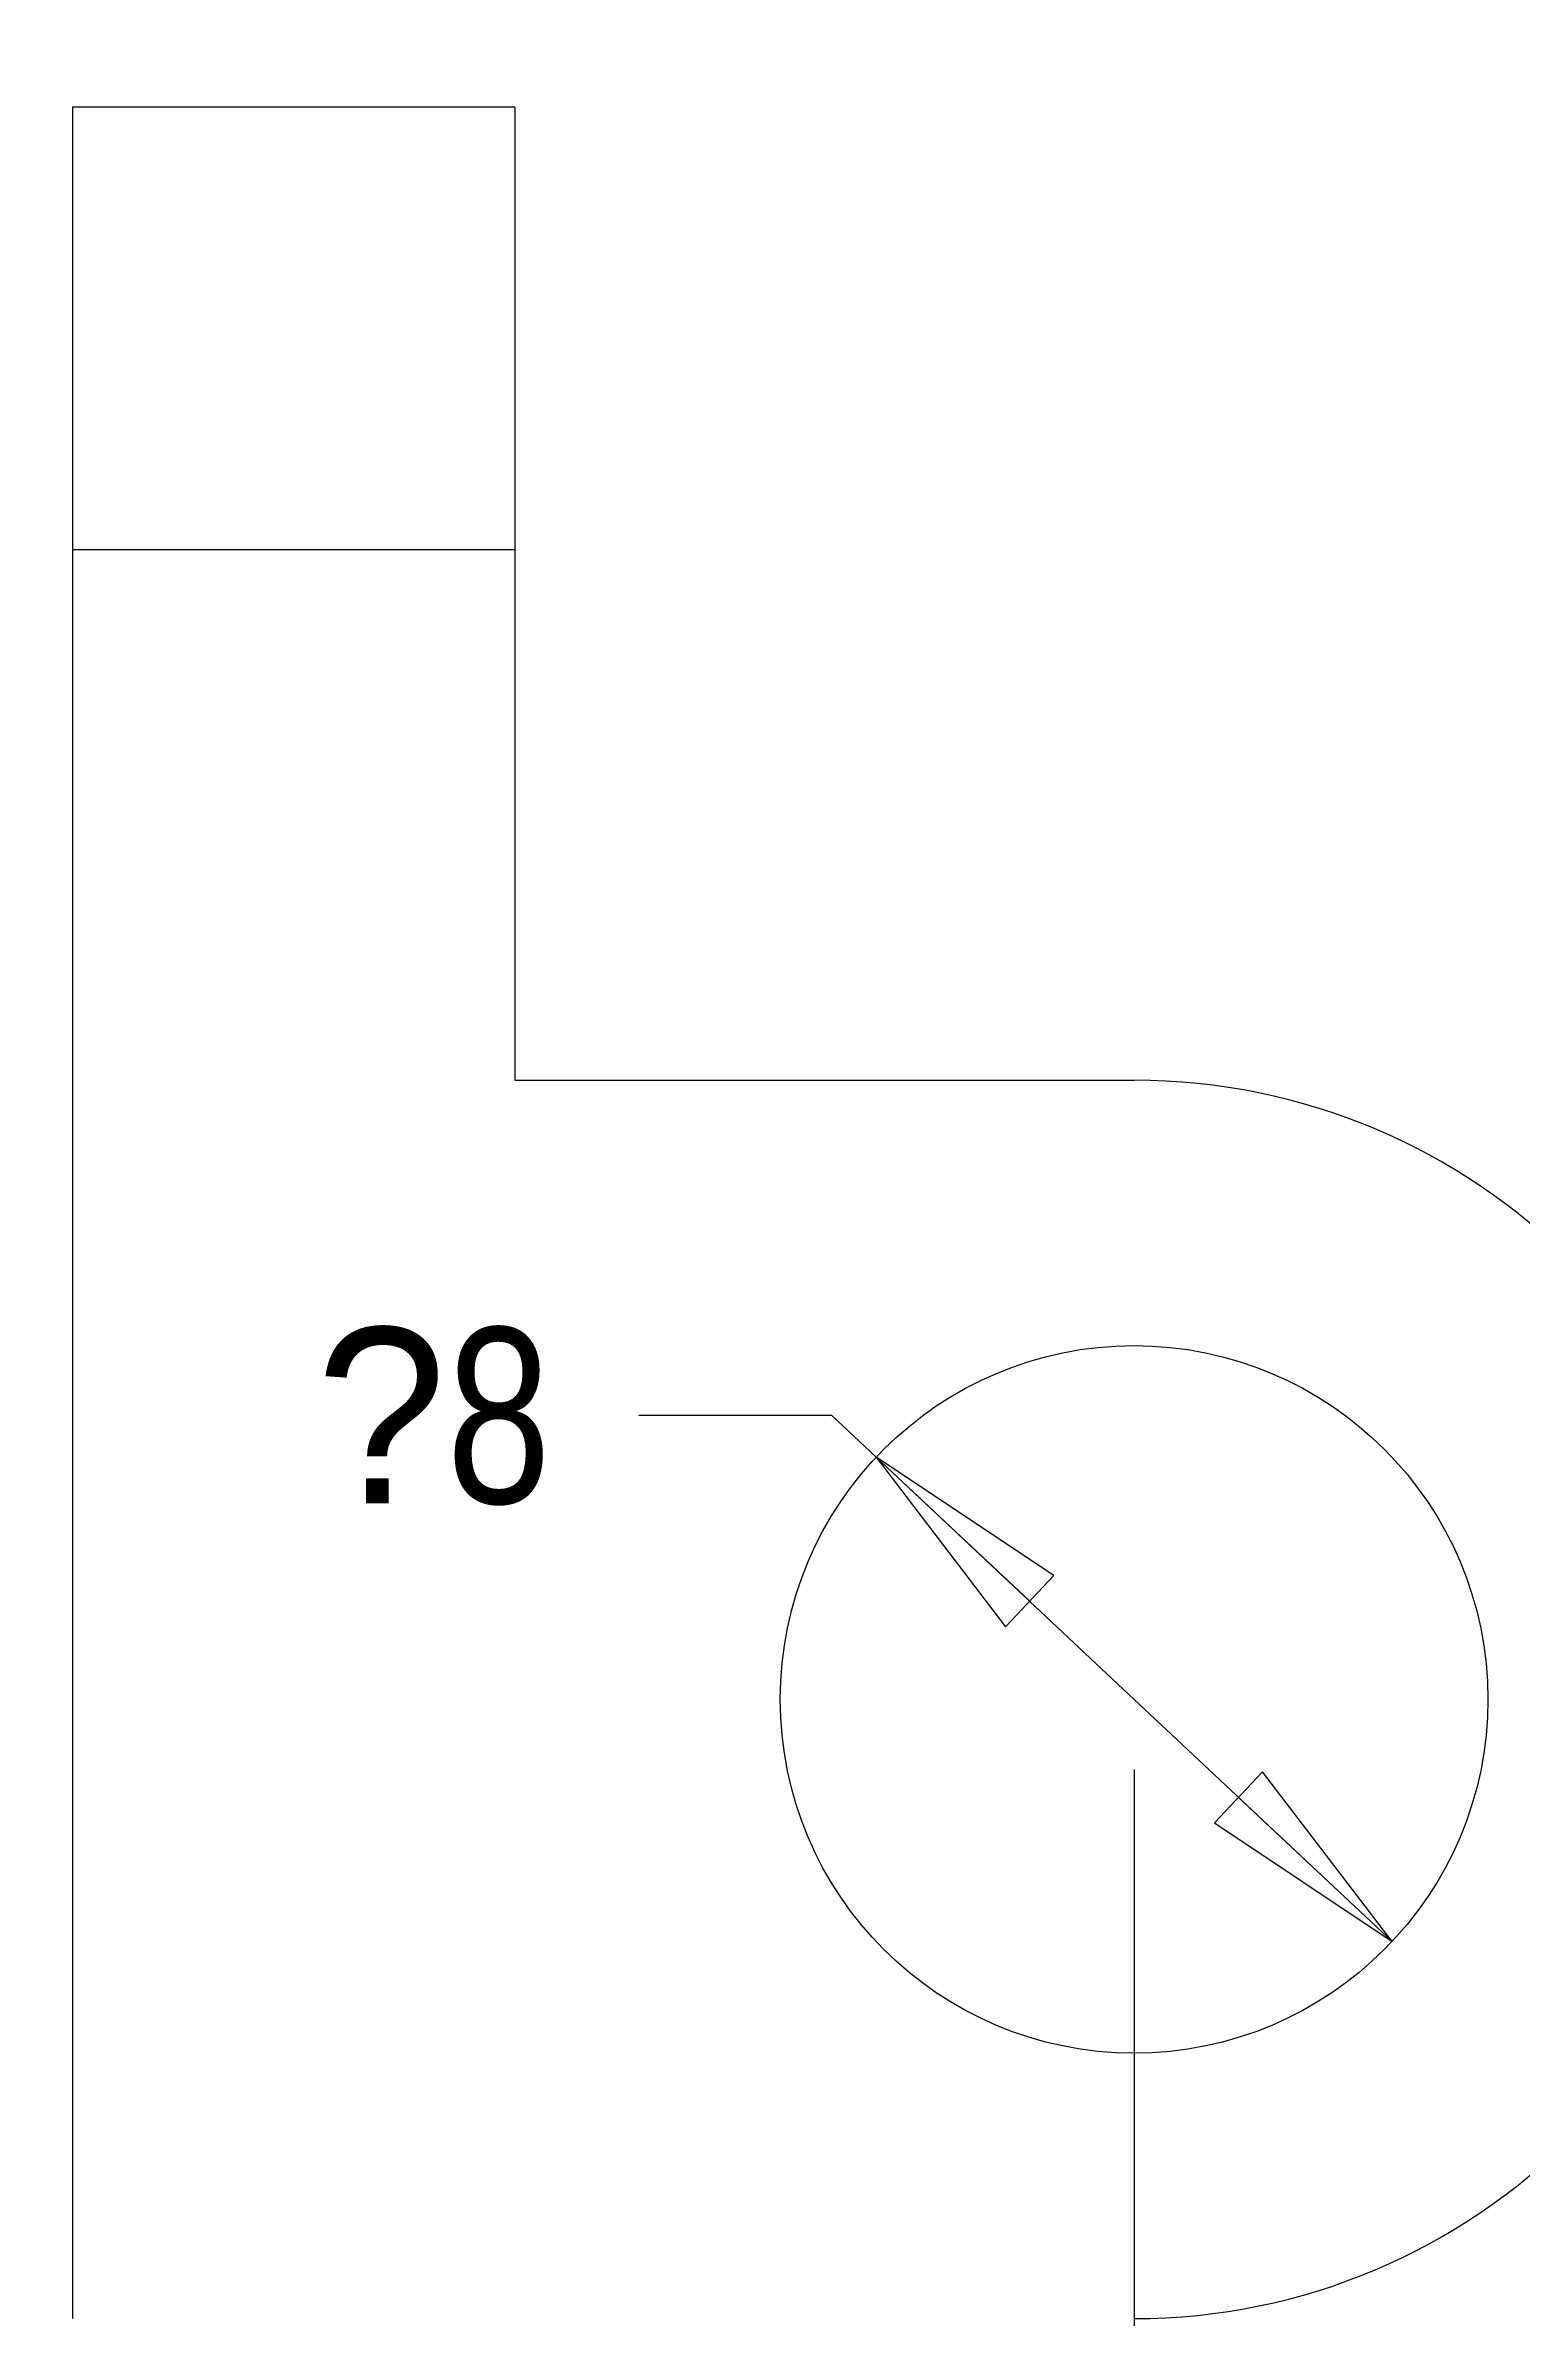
# Model space of a CAD drawing. Header units: millimetres. Extents: x 0 to 297, y 0 to 210.
# Drawn here: x 28 to 61.4, y 97.9 to 149.3 of the extents above; entities that cross this region are included whole.
import ezdxf

# ---------------------------------------------------------------- set-up
doc = ezdxf.new("R2010")
doc.units = ezdxf.units.MM
doc.header["$LTSCALE"] = 0.64311
doc.header["$MEASUREMENT"] = 0
doc.layers.get('0').update_dxf_attribs({"linetype": 'CONTINUOUS'})
doc.styles.get("Standard").update_dxf_attribs({"font": 'txt', "width": 0.8})
doc.styles.add('TEXTSTYLE_2', font='symbol_asme.ttf')
doc.dimstyles.new('DIMSTYLE_1', dxfattribs={"dimtxt": 0.15625, "dimasz": 0.1875, "dimexe": 0.125, "dimexo": 0.625, "dimgap": 0.078125, "dimtad": 1, "dimlfac": 0.5, "dimzin": 4, "dimtxsty": 'STANDARD', "dimblk": 'CLOSED', "dimblk1": 'CLOSED', "dimblk2": 'CLOSED', "dimcen": 2.5, "dimazin": 1, "dimtfac": 1, "dimtmove": 0, "dimatfit": 3, "dimldrblk": 'CLOSED', "dimtzin": 4})
doc.dimstyles.new('DIMSTYLE_2', dxfattribs={"dimtxt": 0.15625, "dimasz": 0.1875, "dimexe": 0.125, "dimexo": 0.625, "dimtad": 1, "dimlfac": 0.5, "dimzin": 4, "dimtxsty": 'STANDARD', "dimblk": 'CLOSED', "dimblk1": 'CLOSED', "dimblk2": 'CLOSED', "dimcen": 2.5, "dimazin": 1, "dimtfac": 1, "dimtmove": 0, "dimatfit": 2, "dimldrblk": 'CLOSED', "dimtzin": 4})
doc.dimstyles.new('DIMSTYLE_3', dxfattribs={"dimtxt": 0.15625, "dimasz": 0.1875, "dimexe": 0.125, "dimexo": 0.625, "dimtad": 1, "dimlfac": 0.5, "dimzin": 4, "dimtxsty": 'STANDARD', "dimblk": 'CLOSED', "dimblk1": 'CLOSED', "dimblk2": 'CLOSED', "dimcen": 2.5, "dimazin": 1, "dimtfac": 1, "dimtmove": 0, "dimatfit": 3, "dimldrblk": 'CLOSED', "dimtzin": 4})

# ---------------------------------------------------------------- blocks, each defined once
blk = doc.blocks.new('_CLOSED')
at = {"color": 0, "linetype": 'ByBlock'}
for p, q in [((0, 0), (-1, 0.167)), ((-1, 0.167), (-1, -0.167)), ((-1, -0.167), (0, 0)), ((-1, 0), (0, 0))]:
    blk.add_line(p, q, dxfattribs=at)
blk = doc.blocks.new('*D3')
at = {"color": 2, "linetype": 'Continuous', "transparency": 16777216}
for p, q in [((28.659, 149.487), (28.659, 163.775)), ((38.659, 149.487), (38.659, 163.775)), ((28.659, 160.6), (15.959, 160.6)), ((38.659, 160.6), (51.359, 160.6))]:
    blk.add_line(p, q, dxfattribs=at)
at = {"color": 2, "linetype": 'Continuous', "transparency": 16777216, "xscale": 4.762499999999999, "yscale": 4.762499999999999, "zscale": 4.762499999999999}
blk.add_blockref('_CLOSED', (28.659, 160.6), dxfattribs=at)
at = {"color": 2, "linetype": 'Continuous', "transparency": 16777216, "xscale": 4.762499999999999, "yscale": 4.762499999999999, "zscale": 4.762499999999999, "rotation": 180}
blk.add_blockref('_CLOSED', (38.659, 160.6), dxfattribs=at)
at = {"color": 2, "linetype": 'Continuous', "transparency": 16777216, "insert": (33.659, 162.585), "char_height": 3.969, "width": 3.175, "attachment_point": 2, "line_spacing_factor": 0.9}
blk.add_mtext('5', dxfattribs=at)
blk = doc.blocks.new('*D4')
at = {"color": 2, "linetype": 'Continuous', "transparency": 16777216}
for p, q in [((27.072, 147.9), (3.259, 147.9)), ((6.434, 147.9), (6.434, 126.868)), ((6.434, 97.9), (6.434, 118.931)), ((27.072, 97.9), (3.259, 97.9))]:
    blk.add_line(p, q, dxfattribs=at)
at = {"color": 2, "linetype": 'Continuous', "transparency": 16777216, "xscale": 4.762499999999999, "yscale": 4.762499999999999, "zscale": 4.762499999999999}
for p, rotation in [((6.434, 147.9), 90), ((6.434, 97.9), -90.00000000000001)]:
    blk.add_blockref('_CLOSED', p, dxfattribs=dict(at, rotation=rotation))
at = {"color": 2, "linetype": 'Continuous', "transparency": 16777216, "insert": (6.434, 124.884), "char_height": 3.9688, "width": 6.35, "attachment_point": 2, "line_spacing_factor": 0.9}
blk.add_mtext('25', dxfattribs=at)
blk = doc.blocks.new('*D5')
at = {"color": 2, "linetype": 'Continuous', "transparency": 16777216}
for p, q in [((52.659, 110.313), (52.659, 82.024)), ((28.659, 96.313), (28.659, 82.024)), ((28.659, 85.199), (35.5, 85.199)), ((52.659, 85.199), (45.819, 85.199))]:
    blk.add_line(p, q, dxfattribs=at)
at = {"color": 2, "linetype": 'Continuous', "transparency": 16777216, "xscale": 4.762499999999999, "yscale": 4.762499999999999, "zscale": 4.762499999999999, "rotation": 180}
blk.add_blockref('_CLOSED', (28.659, 85.199), dxfattribs=at)
at = {"color": 2, "linetype": 'Continuous', "transparency": 16777216, "xscale": 4.762499999999999, "yscale": 4.762499999999999, "zscale": 4.762499999999999}
blk.add_blockref('_CLOSED', (52.659, 85.199), dxfattribs=at)
at = {"color": 2, "linetype": 'Continuous', "transparency": 16777216, "insert": (40.659, 87.183), "char_height": 3.9688, "width": 6.35, "attachment_point": 2, "line_spacing_factor": 0.9}
blk.add_mtext('12', dxfattribs=at)
blk = doc.blocks.new('*D6')
at = {"color": 2, "linetype": 'Continuous', "transparency": 16777216}
for p, q in [((45.824, 118.319), (41.459, 118.319)), ((52.659, 111.9), (45.824, 118.319)), ((46.828, 117.377), (52.659, 111.9)), ((58.491, 106.424), (52.659, 111.9))]:
    blk.add_line(p, q, dxfattribs=at)
at = {"color": 2, "linetype": 'Continuous', "transparency": 16777216, "xscale": 4.762499999999999, "yscale": 4.762499999999999, "zscale": 4.762499999999999}
for p, rotation in [((46.828, 117.377), 136.8000000099), ((58.491, 106.424), -43.19999999010005)]:
    blk.add_blockref('_CLOSED', p, dxfattribs=dict(at, rotation=rotation))
at = {"color": 2, "linetype": 'Continuous', "transparency": 16777216, "insert": (39.474, 120.303), "char_height": 3.96875, "width": 7.85609, "attachment_point": 3, "line_spacing_factor": 0.9, "style": 'TEXTSTYLE_2'}
blk.add_mtext('?\\ftxt;{\\W0.8;8}', dxfattribs=at)
blk = doc.blocks.new('*D7')
at = {"color": 2, "linetype": 'Continuous', "transparency": 16777216}
for p, q in [((63.428, 102.954), (80.637, 88.657)), ((80.637, 88.657), (85.003, 88.657))]:
    blk.add_line(p, q, dxfattribs=at)
at = {"color": 2, "linetype": 'Continuous', "transparency": 16777216, "xscale": 4.762499999999999, "yscale": 4.762499999999999, "zscale": 4.762499999999999, "rotation": 140.2811746255}
blk.add_blockref('_CLOSED', (63.428, 102.954), dxfattribs=at)
at = {"color": 2, "linetype": 'Continuous', "transparency": 16777216, "insert": (86.987, 90.641), "char_height": 3.9688, "width": 6.35, "attachment_point": 1, "line_spacing_factor": 0.9}
blk.add_mtext('R7', dxfattribs=at)

msp = doc.modelspace()

# ---------------------------------------------------------------- linework, layer by layer
at = {"color": 7, "linetype": 'Continuous'}
for p, q in [((28.659, 147.9), (28.659, 97.9)), ((38.659, 147.899), (28.659, 147.899)), ((38.659, 147.899), (38.659, 125.899)), ((28.659, 137.899), (38.659, 137.899)), ((38.659, 125.899), (52.659, 125.899))]:
    msp.add_line(p, q, dxfattribs=at)
msp.add_circle((52.659, 111.899), 8, dxfattribs=at)
msp.add_arc((52.659, 111.899), 14, -90, 90, dxfattribs=at)

# ---------------------------------------------------------------- dimensions: what is measured, and where the dimension line sits
at = {"color": 2, "linetype": 'Continuous'}
for base, p1, p2, picture, middle in [((38.659, 160.6), (28.659, 147.9), (38.659, 147.9), '*D3', (33.759, 160.6)), ((52.659, 85.199), (28.659, 97.9), (52.659, 111.9), '*D5', (41.056, 85.199))]:
    dim = msp.add_linear_dim(base=base, p1=p1, p2=p2, dimstyle='DIMSTYLE_1', dxfattribs=at)
    dim.commit()
    dim.dimension.update_dxf_attribs({"geometry": picture, "text_midpoint": middle, "dimtype": 160})
dim = msp.add_linear_dim(base=(6.434, 97.9), p1=(28.659, 147.9), p2=(28.659, 97.9), angle=270, dimstyle='DIMSTYLE_1', dxfattribs=at)
dim.commit()
dim.dimension.update_dxf_attribs({"geometry": '*D4', "text_midpoint": (6.534, 122.9), "dimtype": 160})
dim = msp.add_diameter_dim_2p(p1=(46.828, 117.377), p2=(58.491, 106.424), text='{\\fSymbol_ASME;\\W1.0;?}<>', dimstyle='DIMSTYLE_2', dxfattribs=at)
dim.commit()
dim.dimension.update_dxf_attribs({"geometry": '*D6', "text_midpoint": (35.546, 118.319), "dimtype": 163})
dim = msp.add_radius_dim(center=(52.659, 111.9), mpoint=(63.428, 102.954), text='R<>', dimstyle='DIMSTYLE_3', dxfattribs=at)
dim.commit()
dim.dimension.update_dxf_attribs({"geometry": '*D7', "text_midpoint": (90.162, 88.657), "dimtype": 164})

doc.saveas('drawing.dxf')
